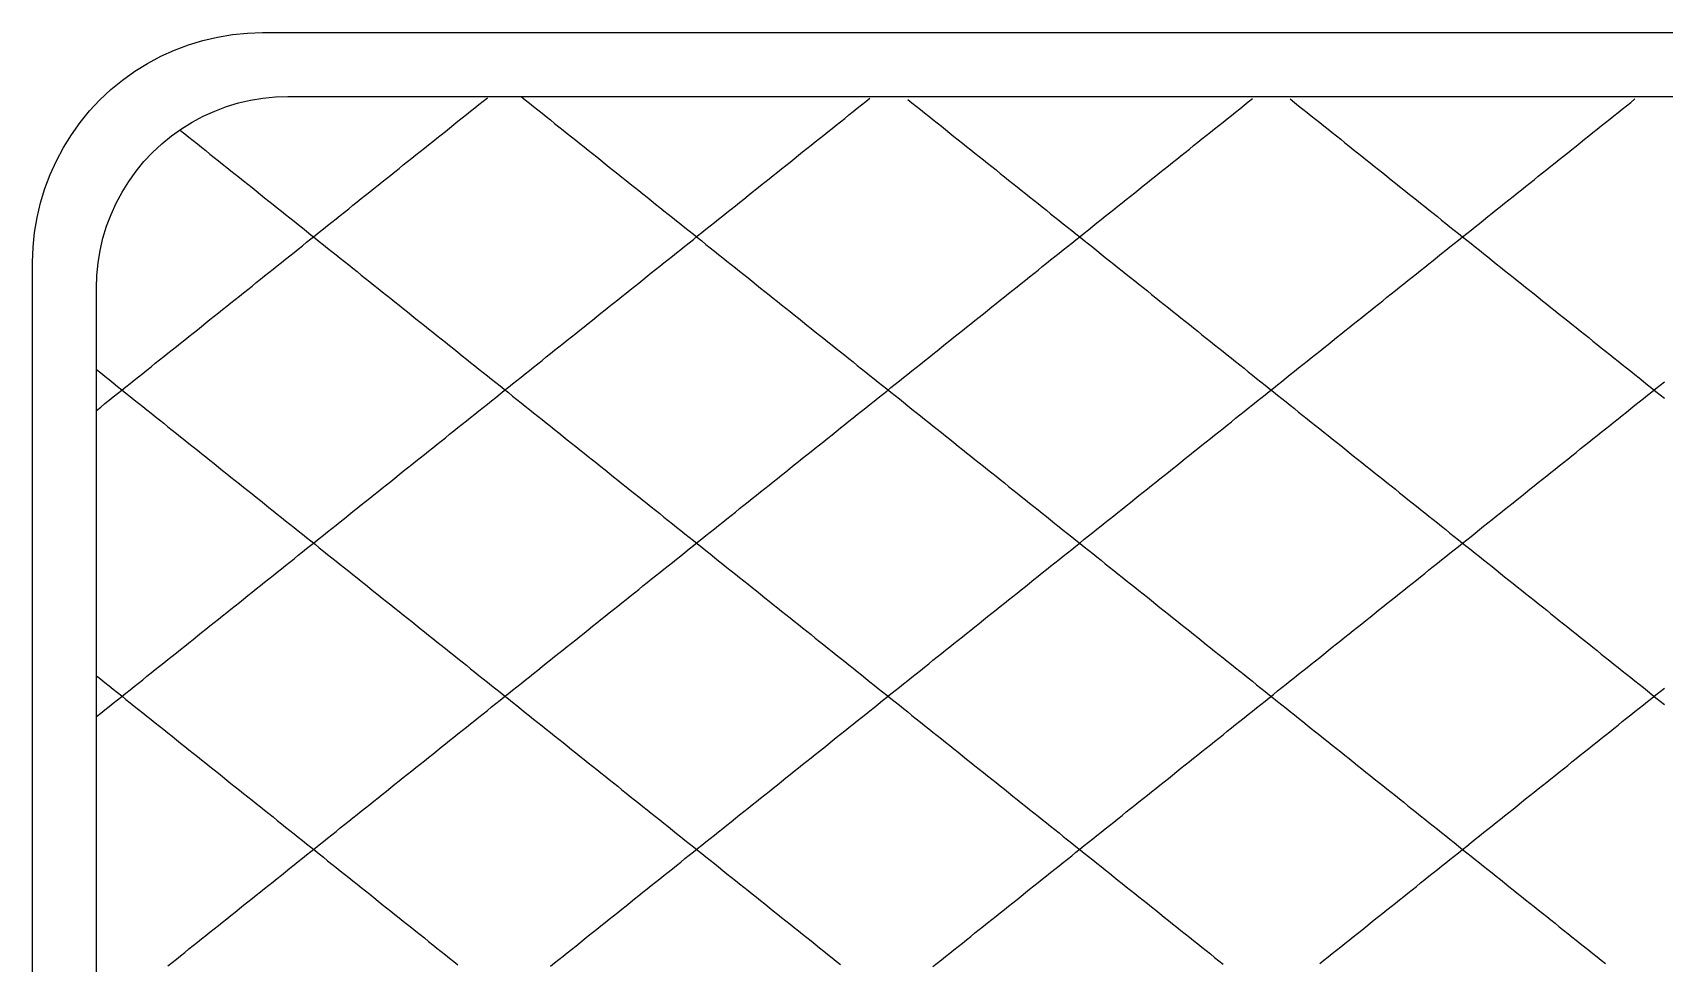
# Model space of a CAD drawing. Header units: millimetres. Extents: x 8 to 232, y 8 to 232.
# Drawn here: x 8 to 135.8, y 159.1 to 232 of the extents above; entities that cross this region are included whole.
import ezdxf

# ---------------------------------------------------------------- set-up
doc = ezdxf.new("R2010")
doc.units = ezdxf.units.MM
doc.layers.add('STUDY_GUIDES', color=7, linetype='Continuous')

msp = doc.modelspace()

# ---------------------------------------------------------------- linework, layer by layer
at = {"layer": 'STUDY_GUIDES'}
for points in [[(8, 26), (8, 214), (8.0385, 215.1773), (8.154, 216.3495), (8.3459, 217.5116), (8.6133, 218.6587), (8.9553, 219.7859), (9.3702, 220.8883), (9.8563, 221.9612), (10.4115, 223), (11.0335, 224.0003), (11.7196, 224.9577), (12.4669, 225.8682), (13.2721, 226.7279), (14.1318, 227.5331), (15.0423, 228.2804), (15.9997, 228.9665), (17, 229.5885), (18.0388, 230.1437), (19.1117, 230.6298), (20.2141, 231.0447), (21.3413, 231.3867), (22.4884, 231.6541), (23.6505, 231.846), (24.8227, 231.9615), (26, 232), (214, 232)], [(13, 28), (13, 212), (13.0321, 212.981), (13.1283, 213.9579), (13.2882, 214.9264), (13.5111, 215.8823), (13.796, 216.8216), (14.1418, 217.7403), (14.5469, 218.6343), (15.0096, 219.5), (15.528, 220.3336), (16.0997, 221.1314), (16.7224, 221.8902), (17.3934, 222.6066), (18.1098, 223.2776), (18.8686, 223.9003), (19.6664, 224.472), (20.5, 224.9904), (21.3657, 225.4531), (22.2597, 225.8582), (23.1784, 226.204), (24.1177, 226.4889), (25.0736, 226.7118), (26.0421, 226.8717), (27.019, 226.9679), (28, 227), (212, 227)], [(13, 202.4), (13.3292, 202.6634), (13.6585, 202.9268), (13.9877, 203.1902), (14.3169, 203.4535), (14.6462, 203.7169), (14.9754, 203.9803), (15.3046, 204.2437), (15.6338, 204.5071), (15.9631, 204.7705), (16.2923, 205.0338), (16.6215, 205.2972), (16.9508, 205.5606), (17.28, 205.824), (17.6092, 206.0874), (17.9385, 206.3508), (18.2677, 206.6142), (18.5969, 206.8775), (18.9262, 207.1409), (19.2554, 207.4043), (19.5846, 207.6677), (19.9138, 207.9311), (20.2431, 208.1945), (20.5723, 208.4578), (20.9015, 208.7212), (21.2308, 208.9846), (21.56, 209.248), (21.8892, 209.5114), (22.2185, 209.7748), (22.5477, 210.0382), (22.8769, 210.3015), (23.2062, 210.5649), (23.5354, 210.8283), (23.8646, 211.0917), (24.1938, 211.3551), (24.5231, 211.6185), (24.8523, 211.8818), (25.1815, 212.1452), (25.5108, 212.4086), (25.84, 212.672), (26.1692, 212.9354), (26.4985, 213.1988), (26.8277, 213.4622), (27.1569, 213.7255), (27.4862, 213.9889), (27.8154, 214.2523), (28.1446, 214.5157), (28.4738, 214.7791), (28.8031, 215.0425), (29.1323, 215.3058), (29.4615, 215.5692), (29.7908, 215.8326), (30.12, 216.096), (30.4492, 216.3594), (30.7785, 216.6228), (31.1077, 216.8862), (31.4369, 217.1495), (31.7662, 217.4129), (32.0954, 217.6763), (32.4246, 217.9397), (32.7538, 218.2031), (33.0831, 218.4665), (33.4123, 218.7298), (33.7415, 218.9932), (34.0708, 219.2566), (34.4, 219.52), (34.7292, 219.7834), (35.0585, 220.0468), (35.3877, 220.3102), (35.7169, 220.5735), (36.0462, 220.8369), (36.3754, 221.1003), (36.7046, 221.3637), (37.0338, 221.6271), (37.3631, 221.8905), (37.6923, 222.1538), (38.0215, 222.4172), (38.3508, 222.6806), (38.68, 222.944), (39.0092, 223.2074), (39.3385, 223.4708), (39.6677, 223.7342), (39.9969, 223.9975), (40.3262, 224.2609), (40.6554, 224.5243), (40.9846, 224.7877), (41.3138, 225.0511), (41.6431, 225.3145), (41.9723, 225.5778), (42.3015, 225.8412), (42.6308, 226.1046), (42.96, 226.368), (43.2892, 226.6314), (43.6185, 226.8948)], [(13, 178.4), (13.3292, 178.6634), (13.6585, 178.9268), (13.9877, 179.1902), (14.3169, 179.4535), (14.6462, 179.7169), (14.9754, 179.9803), (15.3046, 180.2437), (15.6338, 180.5071), (15.9631, 180.7705), (16.2923, 181.0338), (16.6215, 181.2972), (16.9508, 181.5606), (17.28, 181.824), (17.6092, 182.0874), (17.9385, 182.3508), (18.2677, 182.6142), (18.5969, 182.8775), (18.9262, 183.1409), (19.2554, 183.4043), (19.5846, 183.6677), (19.9138, 183.9311), (20.2431, 184.1945), (20.5723, 184.4578), (20.9015, 184.7212), (21.2308, 184.9846), (21.56, 185.248), (21.8892, 185.5114), (22.2185, 185.7748), (22.5477, 186.0382), (22.8769, 186.3015), (23.2062, 186.5649), (23.5354, 186.8283), (23.8646, 187.0917), (24.1938, 187.3551), (24.5231, 187.6185), (24.8523, 187.8818), (25.1815, 188.1452), (25.5108, 188.4086), (25.84, 188.672), (26.1692, 188.9354), (26.4985, 189.1988), (26.8277, 189.4622), (27.1569, 189.7255), (27.4862, 189.9889), (27.8154, 190.2523), (28.1446, 190.5157), (28.4738, 190.7791), (28.8031, 191.0425), (29.1323, 191.3058), (29.4615, 191.5692), (29.7908, 191.8326), (30.12, 192.096), (30.4492, 192.3594), (30.7785, 192.6228), (31.1077, 192.8862), (31.4369, 193.1495), (31.7662, 193.4129), (32.0954, 193.6763), (32.4246, 193.9397), (32.7538, 194.2031), (33.0831, 194.4665), (33.4123, 194.7298), (33.7415, 194.9932), (34.0708, 195.2566), (34.4, 195.52), (34.7292, 195.7834), (35.0585, 196.0468), (35.3877, 196.3102), (35.7169, 196.5735), (36.0462, 196.8369), (36.3754, 197.1003), (36.7046, 197.3637), (37.0338, 197.6271), (37.3631, 197.8905), (37.6923, 198.1538), (38.0215, 198.4172), (38.3508, 198.6806), (38.68, 198.944), (39.0092, 199.2074), (39.3385, 199.4708), (39.6677, 199.7342), (39.9969, 199.9975), (40.3262, 200.2609), (40.6554, 200.5243), (40.9846, 200.7877), (41.3138, 201.0511), (41.6431, 201.3145), (41.9723, 201.5778), (42.3015, 201.8412), (42.6308, 202.1046), (42.96, 202.368), (43.2892, 202.6314), (43.6185, 202.8948), (43.9477, 203.1582), (44.2769, 203.4215), (44.6062, 203.6849), (44.9354, 203.9483), (45.2646, 204.2117), (45.5938, 204.4751), (45.9231, 204.7385), (46.2523, 205.0018), (46.5815, 205.2652), (46.9108, 205.5286), (47.24, 205.792), (47.5692, 206.0554), (47.8985, 206.3188), (48.2277, 206.5822), (48.5569, 206.8455), (48.8862, 207.1089), (49.2154, 207.3723), (49.5446, 207.6357), (49.8738, 207.8991), (50.2031, 208.1625), (50.5323, 208.4258), (50.8615, 208.6892), (51.1908, 208.9526), (51.52, 209.216), (51.8492, 209.4794), (52.1785, 209.7428), (52.5077, 210.0062), (52.8369, 210.2695), (53.1662, 210.5329), (53.4954, 210.7963), (53.8246, 211.0597), (54.1538, 211.3231), (54.4831, 211.5865), (54.8123, 211.8498), (55.1415, 212.1132), (55.4708, 212.3766), (55.8, 212.64), (56.1292, 212.9034), (56.4585, 213.1668), (56.7877, 213.4302), (57.1169, 213.6935), (57.4462, 213.9569), (57.7754, 214.2203), (58.1046, 214.4837), (58.4338, 214.7471), (58.7631, 215.0105), (59.0923, 215.2738), (59.4215, 215.5372), (59.7508, 215.8006), (60.08, 216.064), (60.4092, 216.3274), (60.7385, 216.5908), (61.0677, 216.8542), (61.3969, 217.1175), (61.7262, 217.3809), (62.0554, 217.6443), (62.3846, 217.9077), (62.7138, 218.1711), (63.0431, 218.4345), (63.3723, 218.6978), (63.7015, 218.9612), (64.0308, 219.2246), (64.36, 219.488), (64.6892, 219.7514), (65.0185, 220.0148), (65.3477, 220.2782), (65.6769, 220.5415), (66.0062, 220.8049), (66.3354, 221.0683), (66.6646, 221.3317), (66.9938, 221.5951), (67.3231, 221.8585), (67.6523, 222.1218), (67.9815, 222.3852), (68.3108, 222.6486), (68.64, 222.912), (68.9692, 223.1754), (69.2985, 223.4388), (69.6277, 223.7022), (69.9569, 223.9655), (70.2862, 224.2289), (70.6154, 224.4923), (70.9446, 224.7557), (71.2738, 225.0191), (71.6031, 225.2825), (71.9323, 225.5458), (72.2615, 225.8092), (72.5908, 226.0726), (72.92, 226.336), (73.2492, 226.5994), (73.5785, 226.8628)], [(18.5969, 158.8775), (18.9262, 159.1409), (19.2554, 159.4043), (19.5846, 159.6677), (19.9138, 159.9311), (20.2431, 160.1945), (20.5723, 160.4578), (20.9015, 160.7212), (21.2308, 160.9846), (21.56, 161.248), (21.8892, 161.5114), (22.2185, 161.7748), (22.5477, 162.0382), (22.8769, 162.3015), (23.2062, 162.5649), (23.5354, 162.8283), (23.8646, 163.0917), (24.1938, 163.3551), (24.5231, 163.6185), (24.8523, 163.8818), (25.1815, 164.1452), (25.5108, 164.4086), (25.84, 164.672), (26.1692, 164.9354), (26.4985, 165.1988), (26.8277, 165.4622), (27.1569, 165.7255), (27.4862, 165.9889), (27.8154, 166.2523), (28.1446, 166.5157), (28.4738, 166.7791), (28.8031, 167.0425), (29.1323, 167.3058), (29.4615, 167.5692), (29.7908, 167.8326), (30.12, 168.096), (30.4492, 168.3594), (30.7785, 168.6228), (31.1077, 168.8862), (31.4369, 169.1495), (31.7662, 169.4129), (32.0954, 169.6763), (32.4246, 169.9397), (32.7538, 170.2031), (33.0831, 170.4665), (33.4123, 170.7298), (33.7415, 170.9932), (34.0708, 171.2566), (34.4, 171.52), (34.7292, 171.7834), (35.0585, 172.0468), (35.3877, 172.3102), (35.7169, 172.5735), (36.0462, 172.8369), (36.3754, 173.1003), (36.7046, 173.3637), (37.0338, 173.6271), (37.3631, 173.8905), (37.6923, 174.1538), (38.0215, 174.4172), (38.3508, 174.6806), (38.68, 174.944), (39.0092, 175.2074), (39.3385, 175.4708), (39.6677, 175.7342), (39.9969, 175.9975), (40.3262, 176.2609), (40.6554, 176.5243), (40.9846, 176.7877), (41.3138, 177.0511), (41.6431, 177.3145), (41.9723, 177.5778), (42.3015, 177.8412), (42.6308, 178.1046), (42.96, 178.368), (43.2892, 178.6314), (43.6185, 178.8948), (43.9477, 179.1582), (44.2769, 179.4215), (44.6062, 179.6849), (44.9354, 179.9483), (45.2646, 180.2117), (45.5938, 180.4751), (45.9231, 180.7385), (46.2523, 181.0018), (46.5815, 181.2652), (46.9108, 181.5286), (47.24, 181.792), (47.5692, 182.0554), (47.8985, 182.3188), (48.2277, 182.5822), (48.5569, 182.8455), (48.8862, 183.1089), (49.2154, 183.3723), (49.5446, 183.6357), (49.8738, 183.8991), (50.2031, 184.1625), (50.5323, 184.4258), (50.8615, 184.6892), (51.1908, 184.9526), (51.52, 185.216), (51.8492, 185.4794), (52.1785, 185.7428), (52.5077, 186.0062), (52.8369, 186.2695), (53.1662, 186.5329), (53.4954, 186.7963), (53.8246, 187.0597), (54.1538, 187.3231), (54.4831, 187.5865), (54.8123, 187.8498), (55.1415, 188.1132), (55.4708, 188.3766), (55.8, 188.64), (56.1292, 188.9034), (56.4585, 189.1668), (56.7877, 189.4302), (57.1169, 189.6935), (57.4462, 189.9569), (57.7754, 190.2203), (58.1046, 190.4837), (58.4338, 190.7471), (58.7631, 191.0105), (59.0923, 191.2738), (59.4215, 191.5372), (59.7508, 191.8006), (60.08, 192.064), (60.4092, 192.3274), (60.7385, 192.5908), (61.0677, 192.8542), (61.3969, 193.1175), (61.7262, 193.3809), (62.0554, 193.6443), (62.3846, 193.9077), (62.7138, 194.1711), (63.0431, 194.4345), (63.3723, 194.6978), (63.7015, 194.9612), (64.0308, 195.2246), (64.36, 195.488), (64.6892, 195.7514), (65.0185, 196.0148), (65.3477, 196.2782), (65.6769, 196.5415), (66.0062, 196.8049), (66.3354, 197.0683), (66.6646, 197.3317), (66.9938, 197.5951), (67.3231, 197.8585), (67.6523, 198.1218), (67.9815, 198.3852), (68.3108, 198.6486), (68.64, 198.912), (68.9692, 199.1754), (69.2985, 199.4388), (69.6277, 199.7022), (69.9569, 199.9655), (70.2862, 200.2289), (70.6154, 200.4923), (70.9446, 200.7557), (71.2738, 201.0191), (71.6031, 201.2825), (71.9323, 201.5458), (72.2615, 201.8092), (72.5908, 202.0726), (72.92, 202.336), (73.2492, 202.5994), (73.5785, 202.8628), (73.9077, 203.1262), (74.2369, 203.3895), (74.5662, 203.6529), (74.8954, 203.9163), (75.2246, 204.1797), (75.5538, 204.4431), (75.8831, 204.7065), (76.2123, 204.9698), (76.5415, 205.2332), (76.8708, 205.4966), (77.2, 205.76), (77.5292, 206.0234), (77.8585, 206.2868), (78.1877, 206.5502), (78.5169, 206.8135), (78.8462, 207.0769), (79.1754, 207.3403), (79.5046, 207.6037), (79.8338, 207.8671), (80.1631, 208.1305), (80.4923, 208.3938), (80.8215, 208.6572), (81.1508, 208.9206), (81.48, 209.184), (81.8092, 209.4474), (82.1385, 209.7108), (82.4677, 209.9742), (82.7969, 210.2375), (83.1262, 210.5009), (83.4554, 210.7643), (83.7846, 211.0277), (84.1138, 211.2911), (84.4431, 211.5545), (84.7723, 211.8178), (85.1015, 212.0812), (85.4308, 212.3446), (85.76, 212.608), (86.0892, 212.8714), (86.4185, 213.1348), (86.7477, 213.3982), (87.0769, 213.6615), (87.4062, 213.9249), (87.7354, 214.1883), (88.0646, 214.4517), (88.3938, 214.7151), (88.7231, 214.9785), (89.0523, 215.2418), (89.3815, 215.5052), (89.7108, 215.7686), (90.04, 216.032), (90.3692, 216.2954), (90.6985, 216.5588), (91.0277, 216.8222), (91.3569, 217.0855), (91.6862, 217.3489), (92.0154, 217.6123), (92.3446, 217.8757), (92.6738, 218.1391), (93.0031, 218.4025), (93.3323, 218.6658), (93.6615, 218.9292), (93.9908, 219.1926), (94.32, 219.456), (94.6492, 219.7194), (94.9785, 219.9828), (95.3077, 220.2462), (95.6369, 220.5095), (95.9662, 220.7729), (96.2954, 221.0363), (96.6246, 221.2997), (96.9538, 221.5631), (97.2831, 221.8265), (97.6123, 222.0898), (97.9415, 222.3532), (98.2708, 222.6166), (98.6, 222.88), (98.9292, 223.1434), (99.2585, 223.4068), (99.5877, 223.6702), (99.9169, 223.9335), (100.2462, 224.1969), (100.5754, 224.4603), (100.9046, 224.7237), (101.2338, 224.9871), (101.5631, 225.2505), (101.8923, 225.5138), (102.2215, 225.7772), (102.5508, 226.0406), (102.88, 226.304), (103.2092, 226.5674), (103.5385, 226.8308)], [(46.2523, 226.9982), (46.5815, 226.7348), (46.9108, 226.4714), (47.24, 226.208), (47.5692, 225.9446), (47.8985, 225.6812), (48.2277, 225.4178), (48.5569, 225.1545), (48.8862, 224.8911), (49.2154, 224.6277), (49.5446, 224.3643), (49.8738, 224.1009), (50.2031, 223.8375), (50.5323, 223.5742), (50.8615, 223.3108), (51.1908, 223.0474), (51.52, 222.784), (51.8492, 222.5206), (52.1785, 222.2572), (52.5077, 221.9938), (52.8369, 221.7305), (53.1662, 221.4671), (53.4954, 221.2037), (53.8246, 220.9403), (54.1538, 220.6769), (54.4831, 220.4135), (54.8123, 220.1502), (55.1415, 219.8868), (55.4708, 219.6234), (55.8, 219.36), (56.1292, 219.0966), (56.4585, 218.8332), (56.7877, 218.5698), (57.1169, 218.3065), (57.4462, 218.0431), (57.7754, 217.7797), (58.1046, 217.5163), (58.4338, 217.2529), (58.7631, 216.9895), (59.0923, 216.7262), (59.4215, 216.4628), (59.7508, 216.1994), (60.08, 215.936), (60.4092, 215.6726), (60.7385, 215.4092), (61.0677, 215.1458), (61.3969, 214.8825), (61.7262, 214.6191), (62.0554, 214.3557), (62.3846, 214.0923), (62.7138, 213.8289), (63.0431, 213.5655), (63.3723, 213.3022), (63.7015, 213.0388), (64.0308, 212.7754), (64.36, 212.512), (64.6892, 212.2486), (65.0185, 211.9852), (65.3477, 211.7218), (65.6769, 211.4585), (66.0062, 211.1951), (66.3354, 210.9317), (66.6646, 210.6683), (66.9938, 210.4049), (67.3231, 210.1415), (67.6523, 209.8782), (67.9815, 209.6148), (68.3108, 209.3514), (68.64, 209.088), (68.9692, 208.8246), (69.2985, 208.5612), (69.6277, 208.2978), (69.9569, 208.0345), (70.2862, 207.7711), (70.6154, 207.5077), (70.9446, 207.2443), (71.2738, 206.9809), (71.6031, 206.7175), (71.9323, 206.4542), (72.2615, 206.1908), (72.5908, 205.9274), (72.92, 205.664), (73.2492, 205.4006), (73.5785, 205.1372), (73.9077, 204.8738), (74.2369, 204.6105), (74.5662, 204.3471), (74.8954, 204.0837), (75.2246, 203.8203), (75.5538, 203.5569), (75.8831, 203.2935), (76.2123, 203.0302), (76.5415, 202.7668), (76.8708, 202.5034), (77.2, 202.24), (77.5292, 201.9766), (77.8585, 201.7132), (78.1877, 201.4498), (78.5169, 201.1865), (78.8462, 200.9231), (79.1754, 200.6597), (79.5046, 200.3963), (79.8338, 200.1329), (80.1631, 199.8695), (80.4923, 199.6062), (80.8215, 199.3428), (81.1508, 199.0794), (81.48, 198.816), (81.8092, 198.5526), (82.1385, 198.2892), (82.4677, 198.0258), (82.7969, 197.7625), (83.1262, 197.4991), (83.4554, 197.2357), (83.7846, 196.9723), (84.1138, 196.7089), (84.4431, 196.4455), (84.7723, 196.1822), (85.1015, 195.9188), (85.4308, 195.6554), (85.76, 195.392), (86.0892, 195.1286), (86.4185, 194.8652), (86.7477, 194.6018), (87.0769, 194.3385), (87.4062, 194.0751), (87.7354, 193.8117), (88.0646, 193.5483), (88.3938, 193.2849), (88.7231, 193.0215), (89.0523, 192.7582), (89.3815, 192.4948), (89.7108, 192.2314), (90.04, 191.968), (90.3692, 191.7046), (90.6985, 191.4412), (91.0277, 191.1778), (91.3569, 190.9145), (91.6862, 190.6511), (92.0154, 190.3877), (92.3446, 190.1243), (92.6738, 189.8609), (93.0031, 189.5975), (93.3323, 189.3342), (93.6615, 189.0708), (93.9908, 188.8074), (94.32, 188.544), (94.6492, 188.2806), (94.9785, 188.0172), (95.3077, 187.7538), (95.6369, 187.4905), (95.9662, 187.2271), (96.2954, 186.9637), (96.6246, 186.7003), (96.9538, 186.4369), (97.2831, 186.1735), (97.6123, 185.9102), (97.9415, 185.6468), (98.2708, 185.3834), (98.6, 185.12), (98.9292, 184.8566), (99.2585, 184.5932), (99.5877, 184.3298), (99.9169, 184.0665), (100.2462, 183.8031), (100.5754, 183.5397), (100.9046, 183.2763), (101.2338, 183.0129), (101.5631, 182.7495), (101.8923, 182.4862), (102.2215, 182.2228), (102.5508, 181.9594), (102.88, 181.696), (103.2092, 181.4326), (103.5385, 181.1692), (103.8677, 180.9058), (104.1969, 180.6425), (104.5262, 180.3791), (104.8554, 180.1157), (105.1846, 179.8523), (105.5138, 179.5889), (105.8431, 179.3255), (106.1723, 179.0622), (106.5015, 178.7988), (106.8308, 178.5354), (107.16, 178.272), (107.4892, 178.0086), (107.8185, 177.7452), (108.1477, 177.4818), (108.4769, 177.2185), (108.8062, 176.9551), (109.1354, 176.6917), (109.4646, 176.4283), (109.7938, 176.1649), (110.1231, 175.9015), (110.4523, 175.6382), (110.7815, 175.3748), (111.1108, 175.1114), (111.44, 174.848), (111.7692, 174.5846), (112.0985, 174.3212), (112.4277, 174.0578), (112.7569, 173.7945), (113.0862, 173.5311), (113.4154, 173.2677), (113.7446, 173.0043), (114.0738, 172.7409), (114.4031, 172.4775), (114.7323, 172.2142), (115.0615, 171.9508), (115.3908, 171.6874), (115.72, 171.424), (116.0492, 171.1606), (116.3785, 170.8972), (116.7077, 170.6338), (117.0369, 170.3705), (117.3662, 170.1071), (117.6954, 169.8437), (118.0246, 169.5803), (118.3538, 169.3169), (118.6831, 169.0535), (119.0123, 168.7902), (119.3415, 168.5268), (119.6708, 168.2634), (120, 168), (120.3292, 167.7366), (120.6585, 167.4732), (120.9877, 167.2098), (121.3169, 166.9465), (121.6462, 166.6831), (121.9754, 166.4197), (122.3046, 166.1563), (122.6338, 165.8929), (122.9631, 165.6295), (123.2923, 165.3662), (123.6215, 165.1028), (123.9508, 164.8394), (124.28, 164.576), (124.6092, 164.3126), (124.9385, 164.0492), (125.2677, 163.7858), (125.5969, 163.5225), (125.9262, 163.2591), (126.2554, 162.9957), (126.5846, 162.7323), (126.9138, 162.4689), (127.2431, 162.2055), (127.5723, 161.9422), (127.9015, 161.6788), (128.2308, 161.4154), (128.56, 161.152), (128.8892, 160.8886), (129.2185, 160.6252), (129.5477, 160.3618), (129.8769, 160.0985), (130.2062, 159.8351), (130.5354, 159.5717), (130.8646, 159.3083), (131.1938, 159.0449)], [(48.5569, 158.8455), (48.8862, 159.1089), (49.2154, 159.3723), (49.5446, 159.6357), (49.8738, 159.8991), (50.2031, 160.1625), (50.5323, 160.4258), (50.8615, 160.6892), (51.1908, 160.9526), (51.52, 161.216), (51.8492, 161.4794), (52.1785, 161.7428), (52.5077, 162.0062), (52.8369, 162.2695), (53.1662, 162.5329), (53.4954, 162.7963), (53.8246, 163.0597), (54.1538, 163.3231), (54.4831, 163.5865), (54.8123, 163.8498), (55.1415, 164.1132), (55.4708, 164.3766), (55.8, 164.64), (56.1292, 164.9034), (56.4585, 165.1668), (56.7877, 165.4302), (57.1169, 165.6935), (57.4462, 165.9569), (57.7754, 166.2203), (58.1046, 166.4837), (58.4338, 166.7471), (58.7631, 167.0105), (59.0923, 167.2738), (59.4215, 167.5372), (59.7508, 167.8006), (60.08, 168.064), (60.4092, 168.3274), (60.7385, 168.5908), (61.0677, 168.8542), (61.3969, 169.1175), (61.7262, 169.3809), (62.0554, 169.6443), (62.3846, 169.9077), (62.7138, 170.1711), (63.0431, 170.4345), (63.3723, 170.6978), (63.7015, 170.9612), (64.0308, 171.2246), (64.36, 171.488), (64.6892, 171.7514), (65.0185, 172.0148), (65.3477, 172.2782), (65.6769, 172.5415), (66.0062, 172.8049), (66.3354, 173.0683), (66.6646, 173.3317), (66.9938, 173.5951), (67.3231, 173.8585), (67.6523, 174.1218), (67.9815, 174.3852), (68.3108, 174.6486), (68.64, 174.912), (68.9692, 175.1754), (69.2985, 175.4388), (69.6277, 175.7022), (69.9569, 175.9655), (70.2862, 176.2289), (70.6154, 176.4923), (70.9446, 176.7557), (71.2738, 177.0191), (71.6031, 177.2825), (71.9323, 177.5458), (72.2615, 177.8092), (72.5908, 178.0726), (72.92, 178.336), (73.2492, 178.5994), (73.5785, 178.8628), (73.9077, 179.1262), (74.2369, 179.3895), (74.5662, 179.6529), (74.8954, 179.9163), (75.2246, 180.1797), (75.5538, 180.4431), (75.8831, 180.7065), (76.2123, 180.9698), (76.5415, 181.2332), (76.8708, 181.4966), (77.2, 181.76), (77.5292, 182.0234), (77.8585, 182.2868), (78.1877, 182.5502), (78.5169, 182.8135), (78.8462, 183.0769), (79.1754, 183.3403), (79.5046, 183.6037), (79.8338, 183.8671), (80.1631, 184.1305), (80.4923, 184.3938), (80.8215, 184.6572), (81.1508, 184.9206), (81.48, 185.184), (81.8092, 185.4474), (82.1385, 185.7108), (82.4677, 185.9742), (82.7969, 186.2375), (83.1262, 186.5009), (83.4554, 186.7643), (83.7846, 187.0277), (84.1138, 187.2911), (84.4431, 187.5545), (84.7723, 187.8178), (85.1015, 188.0812), (85.4308, 188.3446), (85.76, 188.608), (86.0892, 188.8714), (86.4185, 189.1348), (86.7477, 189.3982), (87.0769, 189.6615), (87.4062, 189.9249), (87.7354, 190.1883), (88.0646, 190.4517), (88.3938, 190.7151), (88.7231, 190.9785), (89.0523, 191.2418), (89.3815, 191.5052), (89.7108, 191.7686), (90.04, 192.032), (90.3692, 192.2954), (90.6985, 192.5588), (91.0277, 192.8222), (91.3569, 193.0855), (91.6862, 193.3489), (92.0154, 193.6123), (92.3446, 193.8757), (92.6738, 194.1391), (93.0031, 194.4025), (93.3323, 194.6658), (93.6615, 194.9292), (93.9908, 195.1926), (94.32, 195.456), (94.6492, 195.7194), (94.9785, 195.9828), (95.3077, 196.2462), (95.6369, 196.5095), (95.9662, 196.7729), (96.2954, 197.0363), (96.6246, 197.2997), (96.9538, 197.5631), (97.2831, 197.8265), (97.6123, 198.0898), (97.9415, 198.3532), (98.2708, 198.6166), (98.6, 198.88), (98.9292, 199.1434), (99.2585, 199.4068), (99.5877, 199.6702), (99.9169, 199.9335), (100.2462, 200.1969), (100.5754, 200.4603), (100.9046, 200.7237), (101.2338, 200.9871), (101.5631, 201.2505), (101.8923, 201.5138), (102.2215, 201.7772), (102.5508, 202.0406), (102.88, 202.304), (103.2092, 202.5674), (103.5385, 202.8308), (103.8677, 203.0942), (104.1969, 203.3575), (104.5262, 203.6209), (104.8554, 203.8843), (105.1846, 204.1477), (105.5138, 204.4111), (105.8431, 204.6745), (106.1723, 204.9378), (106.5015, 205.2012), (106.8308, 205.4646), (107.16, 205.728), (107.4892, 205.9914), (107.8185, 206.2548), (108.1477, 206.5182), (108.4769, 206.7815), (108.8062, 207.0449), (109.1354, 207.3083), (109.4646, 207.5717), (109.7938, 207.8351), (110.1231, 208.0985), (110.4523, 208.3618), (110.7815, 208.6252), (111.1108, 208.8886), (111.44, 209.152), (111.7692, 209.4154), (112.0985, 209.6788), (112.4277, 209.9422), (112.7569, 210.2055), (113.0862, 210.4689), (113.4154, 210.7323), (113.7446, 210.9957), (114.0738, 211.2591), (114.4031, 211.5225), (114.7323, 211.7858), (115.0615, 212.0492), (115.3908, 212.3126), (115.72, 212.576), (116.0492, 212.8394), (116.3785, 213.1028), (116.7077, 213.3662), (117.0369, 213.6295), (117.3662, 213.8929), (117.6954, 214.1563), (118.0246, 214.4197), (118.3538, 214.6831), (118.6831, 214.9465), (119.0123, 215.2098), (119.3415, 215.4732), (119.6708, 215.7366), (120, 216), (120.3292, 216.2634), (120.6585, 216.5268), (120.9877, 216.7902), (121.3169, 217.0535), (121.6462, 217.3169), (121.9754, 217.5803), (122.3046, 217.8437), (122.6338, 218.1071), (122.9631, 218.3705), (123.2923, 218.6338), (123.6215, 218.8972), (123.9508, 219.1606), (124.28, 219.424), (124.6092, 219.6874), (124.9385, 219.9508), (125.2677, 220.2142), (125.5969, 220.4775), (125.9262, 220.7409), (126.2554, 221.0043), (126.5846, 221.2677), (126.9138, 221.5311), (127.2431, 221.7945), (127.5723, 222.0578), (127.9015, 222.3212), (128.2308, 222.5846), (128.56, 222.848), (128.8892, 223.1114), (129.2185, 223.3748), (129.5477, 223.6382), (129.8769, 223.9015), (130.2062, 224.1649), (130.5354, 224.4283), (130.8646, 224.6917), (131.1938, 224.9551), (131.5231, 225.2185), (131.8523, 225.4818), (132.1815, 225.7452), (132.5108, 226.0086), (132.84, 226.272), (133.1692, 226.5354), (133.4985, 226.7988)], [(76.5415, 226.7668), (76.8708, 226.5034), (77.2, 226.24), (77.5292, 225.9766), (77.8585, 225.7132), (78.1877, 225.4498), (78.5169, 225.1865), (78.8462, 224.9231), (79.1754, 224.6597), (79.5046, 224.3963), (79.8338, 224.1329), (80.1631, 223.8695), (80.4923, 223.6062), (80.8215, 223.3428), (81.1508, 223.0794), (81.48, 222.816), (81.8092, 222.5526), (82.1385, 222.2892), (82.4677, 222.0258), (82.7969, 221.7625), (83.1262, 221.4991), (83.4554, 221.2357), (83.7846, 220.9723), (84.1138, 220.7089), (84.4431, 220.4455), (84.7723, 220.1822), (85.1015, 219.9188), (85.4308, 219.6554), (85.76, 219.392), (86.0892, 219.1286), (86.4185, 218.8652), (86.7477, 218.6018), (87.0769, 218.3385), (87.4062, 218.0751), (87.7354, 217.8117), (88.0646, 217.5483), (88.3938, 217.2849), (88.7231, 217.0215), (89.0523, 216.7582), (89.3815, 216.4948), (89.7108, 216.2314), (90.04, 215.968), (90.3692, 215.7046), (90.6985, 215.4412), (91.0277, 215.1778), (91.3569, 214.9145), (91.6862, 214.6511), (92.0154, 214.3877), (92.3446, 214.1243), (92.6738, 213.8609), (93.0031, 213.5975), (93.3323, 213.3342), (93.6615, 213.0708), (93.9908, 212.8074), (94.32, 212.544), (94.6492, 212.2806), (94.9785, 212.0172), (95.3077, 211.7538), (95.6369, 211.4905), (95.9662, 211.2271), (96.2954, 210.9637), (96.6246, 210.7003), (96.9538, 210.4369), (97.2831, 210.1735), (97.6123, 209.9102), (97.9415, 209.6468), (98.2708, 209.3834), (98.6, 209.12), (98.9292, 208.8566), (99.2585, 208.5932), (99.5877, 208.3298), (99.9169, 208.0665), (100.2462, 207.8031), (100.5754, 207.5397), (100.9046, 207.2763), (101.2338, 207.0129), (101.5631, 206.7495), (101.8923, 206.4862), (102.2215, 206.2228), (102.5508, 205.9594), (102.88, 205.696), (103.2092, 205.4326), (103.5385, 205.1692), (103.8677, 204.9058), (104.1969, 204.6425), (104.5262, 204.3791), (104.8554, 204.1157), (105.1846, 203.8523), (105.5138, 203.5889), (105.8431, 203.3255), (106.1723, 203.0622), (106.5015, 202.7988), (106.8308, 202.5354), (107.16, 202.272), (107.4892, 202.0086), (107.8185, 201.7452), (108.1477, 201.4818), (108.4769, 201.2185), (108.8062, 200.9551), (109.1354, 200.6917), (109.4646, 200.4283), (109.7938, 200.1649), (110.1231, 199.9015), (110.4523, 199.6382), (110.7815, 199.3748), (111.1108, 199.1114), (111.44, 198.848), (111.7692, 198.5846), (112.0985, 198.3212), (112.4277, 198.0578), (112.7569, 197.7945), (113.0862, 197.5311), (113.4154, 197.2677), (113.7446, 197.0043), (114.0738, 196.7409), (114.4031, 196.4775), (114.7323, 196.2142), (115.0615, 195.9508), (115.3908, 195.6874), (115.72, 195.424), (116.0492, 195.1606), (116.3785, 194.8972), (116.7077, 194.6338), (117.0369, 194.3705), (117.3662, 194.1071), (117.6954, 193.8437), (118.0246, 193.5803), (118.3538, 193.3169), (118.6831, 193.0535), (119.0123, 192.7902), (119.3415, 192.5268), (119.6708, 192.2634), (120, 192), (120.3292, 191.7366), (120.6585, 191.4732), (120.9877, 191.2098), (121.3169, 190.9465), (121.6462, 190.6831), (121.9754, 190.4197), (122.3046, 190.1563), (122.6338, 189.8929), (122.9631, 189.6295), (123.2923, 189.3662), (123.6215, 189.1028), (123.9508, 188.8394), (124.28, 188.576), (124.6092, 188.3126), (124.9385, 188.0492), (125.2677, 187.7858), (125.5969, 187.5225), (125.9262, 187.2591), (126.2554, 186.9957), (126.5846, 186.7323), (126.9138, 186.4689), (127.2431, 186.2055), (127.5723, 185.9422), (127.9015, 185.6788), (128.2308, 185.4154), (128.56, 185.152), (128.8892, 184.8886), (129.2185, 184.6252), (129.5477, 184.3618), (129.8769, 184.0985), (130.2062, 183.8351), (130.5354, 183.5717), (130.8646, 183.3083), (131.1938, 183.0449), (131.5231, 182.7815), (131.8523, 182.5182), (132.1815, 182.2548), (132.5108, 181.9914), (132.84, 181.728), (133.1692, 181.4646), (133.4985, 181.2012), (133.8277, 180.9378), (134.1569, 180.6745), (134.4862, 180.4111), (134.8154, 180.1477), (135.1446, 179.8843), (135.4738, 179.6209), (135.8031, 179.3575)], [(106.5015, 226.7988), (106.8308, 226.5354), (107.16, 226.272), (107.4892, 226.0086), (107.8185, 225.7452), (108.1477, 225.4818), (108.4769, 225.2185), (108.8062, 224.9551), (109.1354, 224.6917), (109.4646, 224.4283), (109.7938, 224.1649), (110.1231, 223.9015), (110.4523, 223.6382), (110.7815, 223.3748), (111.1108, 223.1114), (111.44, 222.848), (111.7692, 222.5846), (112.0985, 222.3212), (112.4277, 222.0578), (112.7569, 221.7945), (113.0862, 221.5311), (113.4154, 221.2677), (113.7446, 221.0043), (114.0738, 220.7409), (114.4031, 220.4775), (114.7323, 220.2142), (115.0615, 219.9508), (115.3908, 219.6874), (115.72, 219.424), (116.0492, 219.1606), (116.3785, 218.8972), (116.7077, 218.6338), (117.0369, 218.3705), (117.3662, 218.1071), (117.6954, 217.8437), (118.0246, 217.5803), (118.3538, 217.3169), (118.6831, 217.0535), (119.0123, 216.7902), (119.3415, 216.5268), (119.6708, 216.2634), (120, 216), (120.3292, 215.7366), (120.6585, 215.4732), (120.9877, 215.2098), (121.3169, 214.9465), (121.6462, 214.6831), (121.9754, 214.4197), (122.3046, 214.1563), (122.6338, 213.8929), (122.9631, 213.6295), (123.2923, 213.3662), (123.6215, 213.1028), (123.9508, 212.8394), (124.28, 212.576), (124.6092, 212.3126), (124.9385, 212.0492), (125.2677, 211.7858), (125.5969, 211.5225), (125.9262, 211.2591), (126.2554, 210.9957), (126.5846, 210.7323), (126.9138, 210.4689), (127.2431, 210.2055), (127.5723, 209.9422), (127.9015, 209.6788), (128.2308, 209.4154), (128.56, 209.152), (128.8892, 208.8886), (129.2185, 208.6252), (129.5477, 208.3618), (129.8769, 208.0985), (130.2062, 207.8351), (130.5354, 207.5717), (130.8646, 207.3083), (131.1938, 207.0449), (131.5231, 206.7815), (131.8523, 206.5182), (132.1815, 206.2548), (132.5108, 205.9914), (132.84, 205.728), (133.1692, 205.4646), (133.4985, 205.2012), (133.8277, 204.9378), (134.1569, 204.6745), (134.4862, 204.4111), (134.8154, 204.1477), (135.1446, 203.8843), (135.4738, 203.6209), (135.8031, 203.3575)], [(19.5846, 224.3323), (19.9138, 224.0689), (20.2431, 223.8055), (20.5723, 223.5422), (20.9015, 223.2788), (21.2308, 223.0154), (21.56, 222.752), (21.8892, 222.4886), (22.2185, 222.2252), (22.5477, 221.9618), (22.8769, 221.6985), (23.2062, 221.4351), (23.5354, 221.1717), (23.8646, 220.9083), (24.1938, 220.6449), (24.5231, 220.3815), (24.8523, 220.1182), (25.1815, 219.8548), (25.5108, 219.5914), (25.84, 219.328), (26.1692, 219.0646), (26.4985, 218.8012), (26.8277, 218.5378), (27.1569, 218.2745), (27.4862, 218.0111), (27.8154, 217.7477), (28.1446, 217.4843), (28.4738, 217.2209), (28.8031, 216.9575), (29.1323, 216.6942), (29.4615, 216.4308), (29.7908, 216.1674), (30.12, 215.904), (30.4492, 215.6406), (30.7785, 215.3772), (31.1077, 215.1138), (31.4369, 214.8505), (31.7662, 214.5871), (32.0954, 214.3237), (32.4246, 214.0603), (32.7538, 213.7969), (33.0831, 213.5335), (33.4123, 213.2702), (33.7415, 213.0068), (34.0708, 212.7434), (34.4, 212.48), (34.7292, 212.2166), (35.0585, 211.9532), (35.3877, 211.6898), (35.7169, 211.4265), (36.0462, 211.1631), (36.3754, 210.8997), (36.7046, 210.6363), (37.0338, 210.3729), (37.3631, 210.1095), (37.6923, 209.8462), (38.0215, 209.5828), (38.3508, 209.3194), (38.68, 209.056), (39.0092, 208.7926), (39.3385, 208.5292), (39.6677, 208.2658), (39.9969, 208.0025), (40.3262, 207.7391), (40.6554, 207.4757), (40.9846, 207.2123), (41.3138, 206.9489), (41.6431, 206.6855), (41.9723, 206.4222), (42.3015, 206.1588), (42.6308, 205.8954), (42.96, 205.632), (43.2892, 205.3686), (43.6185, 205.1052), (43.9477, 204.8418), (44.2769, 204.5785), (44.6062, 204.3151), (44.9354, 204.0517), (45.2646, 203.7883), (45.5938, 203.5249), (45.9231, 203.2615), (46.2523, 202.9982), (46.5815, 202.7348), (46.9108, 202.4714), (47.24, 202.208), (47.5692, 201.9446), (47.8985, 201.6812), (48.2277, 201.4178), (48.5569, 201.1545), (48.8862, 200.8911), (49.2154, 200.6277), (49.5446, 200.3643), (49.8738, 200.1009), (50.2031, 199.8375), (50.5323, 199.5742), (50.8615, 199.3108), (51.1908, 199.0474), (51.52, 198.784), (51.8492, 198.5206), (52.1785, 198.2572), (52.5077, 197.9938), (52.8369, 197.7305), (53.1662, 197.4671), (53.4954, 197.2037), (53.8246, 196.9403), (54.1538, 196.6769), (54.4831, 196.4135), (54.8123, 196.1502), (55.1415, 195.8868), (55.4708, 195.6234), (55.8, 195.36), (56.1292, 195.0966), (56.4585, 194.8332), (56.7877, 194.5698), (57.1169, 194.3065), (57.4462, 194.0431), (57.7754, 193.7797), (58.1046, 193.5163), (58.4338, 193.2529), (58.7631, 192.9895), (59.0923, 192.7262), (59.4215, 192.4628), (59.7508, 192.1994), (60.08, 191.936), (60.4092, 191.6726), (60.7385, 191.4092), (61.0677, 191.1458), (61.3969, 190.8825), (61.7262, 190.6191), (62.0554, 190.3557), (62.3846, 190.0923), (62.7138, 189.8289), (63.0431, 189.5655), (63.3723, 189.3022), (63.7015, 189.0388), (64.0308, 188.7754), (64.36, 188.512), (64.6892, 188.2486), (65.0185, 187.9852), (65.3477, 187.7218), (65.6769, 187.4585), (66.0062, 187.1951), (66.3354, 186.9317), (66.6646, 186.6683), (66.9938, 186.4049), (67.3231, 186.1415), (67.6523, 185.8782), (67.9815, 185.6148), (68.3108, 185.3514), (68.64, 185.088), (68.9692, 184.8246), (69.2985, 184.5612), (69.6277, 184.2978), (69.9569, 184.0345), (70.2862, 183.7711), (70.6154, 183.5077), (70.9446, 183.2443), (71.2738, 182.9809), (71.6031, 182.7175), (71.9323, 182.4542), (72.2615, 182.1908), (72.5908, 181.9274), (72.92, 181.664), (73.2492, 181.4006), (73.5785, 181.1372), (73.9077, 180.8738), (74.2369, 180.6105), (74.5662, 180.3471), (74.8954, 180.0837), (75.2246, 179.8203), (75.5538, 179.5569), (75.8831, 179.2935), (76.2123, 179.0302), (76.5415, 178.7668), (76.8708, 178.5034), (77.2, 178.24), (77.5292, 177.9766), (77.8585, 177.7132), (78.1877, 177.4498), (78.5169, 177.1865), (78.8462, 176.9231), (79.1754, 176.6597), (79.5046, 176.3963), (79.8338, 176.1329), (80.1631, 175.8695), (80.4923, 175.6062), (80.8215, 175.3428), (81.1508, 175.0794), (81.48, 174.816), (81.8092, 174.5526), (82.1385, 174.2892), (82.4677, 174.0258), (82.7969, 173.7625), (83.1262, 173.4991), (83.4554, 173.2357), (83.7846, 172.9723), (84.1138, 172.7089), (84.4431, 172.4455), (84.7723, 172.1822), (85.1015, 171.9188), (85.4308, 171.6554), (85.76, 171.392), (86.0892, 171.1286), (86.4185, 170.8652), (86.7477, 170.6018), (87.0769, 170.3385), (87.4062, 170.0751), (87.7354, 169.8117), (88.0646, 169.5483), (88.3938, 169.2849), (88.7231, 169.0215), (89.0523, 168.7582), (89.3815, 168.4948), (89.7108, 168.2314), (90.04, 167.968), (90.3692, 167.7046), (90.6985, 167.4412), (91.0277, 167.1778), (91.3569, 166.9145), (91.6862, 166.6511), (92.0154, 166.3877), (92.3446, 166.1243), (92.6738, 165.8609), (93.0031, 165.5975), (93.3323, 165.3342), (93.6615, 165.0708), (93.9908, 164.8074), (94.32, 164.544), (94.6492, 164.2806), (94.9785, 164.0172), (95.3077, 163.7538), (95.6369, 163.4905), (95.9662, 163.2271), (96.2954, 162.9637), (96.6246, 162.7003), (96.9538, 162.4369), (97.2831, 162.1735), (97.6123, 161.9102), (97.9415, 161.6468), (98.2708, 161.3834), (98.6, 161.12), (98.9292, 160.8566), (99.2585, 160.5932), (99.5877, 160.3298), (99.9169, 160.0665), (100.2462, 159.8031), (100.5754, 159.5397), (100.9046, 159.2763), (101.2338, 159.0129)], [(13, 205.6), (13.3292, 205.3366), (13.6585, 205.0732), (13.9877, 204.8098), (14.3169, 204.5465), (14.6462, 204.2831), (14.9754, 204.0197), (15.3046, 203.7563), (15.6338, 203.4929), (15.9631, 203.2295), (16.2923, 202.9662), (16.6215, 202.7028), (16.9508, 202.4394), (17.28, 202.176), (17.6092, 201.9126), (17.9385, 201.6492), (18.2677, 201.3858), (18.5969, 201.1225), (18.9262, 200.8591), (19.2554, 200.5957), (19.5846, 200.3323), (19.9138, 200.0689), (20.2431, 199.8055), (20.5723, 199.5422), (20.9015, 199.2788), (21.2308, 199.0154), (21.56, 198.752), (21.8892, 198.4886), (22.2185, 198.2252), (22.5477, 197.9618), (22.8769, 197.6985), (23.2062, 197.4351), (23.5354, 197.1717), (23.8646, 196.9083), (24.1938, 196.6449), (24.5231, 196.3815), (24.8523, 196.1182), (25.1815, 195.8548), (25.5108, 195.5914), (25.84, 195.328), (26.1692, 195.0646), (26.4985, 194.8012), (26.8277, 194.5378), (27.1569, 194.2745), (27.4862, 194.0111), (27.8154, 193.7477), (28.1446, 193.4843), (28.4738, 193.2209), (28.8031, 192.9575), (29.1323, 192.6942), (29.4615, 192.4308), (29.7908, 192.1674), (30.12, 191.904), (30.4492, 191.6406), (30.7785, 191.3772), (31.1077, 191.1138), (31.4369, 190.8505), (31.7662, 190.5871), (32.0954, 190.3237), (32.4246, 190.0603), (32.7538, 189.7969), (33.0831, 189.5335), (33.4123, 189.2702), (33.7415, 189.0068), (34.0708, 188.7434), (34.4, 188.48), (34.7292, 188.2166), (35.0585, 187.9532), (35.3877, 187.6898), (35.7169, 187.4265), (36.0462, 187.1631), (36.3754, 186.8997), (36.7046, 186.6363), (37.0338, 186.3729), (37.3631, 186.1095), (37.6923, 185.8462), (38.0215, 185.5828), (38.3508, 185.3194), (38.68, 185.056), (39.0092, 184.7926), (39.3385, 184.5292), (39.6677, 184.2658), (39.9969, 184.0025), (40.3262, 183.7391), (40.6554, 183.4757), (40.9846, 183.2123), (41.3138, 182.9489), (41.6431, 182.6855), (41.9723, 182.4222), (42.3015, 182.1588), (42.6308, 181.8954), (42.96, 181.632), (43.2892, 181.3686), (43.6185, 181.1052), (43.9477, 180.8418), (44.2769, 180.5785), (44.6062, 180.3151), (44.9354, 180.0517), (45.2646, 179.7883), (45.5938, 179.5249), (45.9231, 179.2615), (46.2523, 178.9982), (46.5815, 178.7348), (46.9108, 178.4714), (47.24, 178.208), (47.5692, 177.9446), (47.8985, 177.6812), (48.2277, 177.4178), (48.5569, 177.1545), (48.8862, 176.8911), (49.2154, 176.6277), (49.5446, 176.3643), (49.8738, 176.1009), (50.2031, 175.8375), (50.5323, 175.5742), (50.8615, 175.3108), (51.1908, 175.0474), (51.52, 174.784), (51.8492, 174.5206), (52.1785, 174.2572), (52.5077, 173.9938), (52.8369, 173.7305), (53.1662, 173.4671), (53.4954, 173.2037), (53.8246, 172.9403), (54.1538, 172.6769), (54.4831, 172.4135), (54.8123, 172.1502), (55.1415, 171.8868), (55.4708, 171.6234), (55.8, 171.36), (56.1292, 171.0966), (56.4585, 170.8332), (56.7877, 170.5698), (57.1169, 170.3065), (57.4462, 170.0431), (57.7754, 169.7797), (58.1046, 169.5163), (58.4338, 169.2529), (58.7631, 168.9895), (59.0923, 168.7262), (59.4215, 168.4628), (59.7508, 168.1994), (60.08, 167.936), (60.4092, 167.6726), (60.7385, 167.4092), (61.0677, 167.1458), (61.3969, 166.8825), (61.7262, 166.6191), (62.0554, 166.3557), (62.3846, 166.0923), (62.7138, 165.8289), (63.0431, 165.5655), (63.3723, 165.3022), (63.7015, 165.0388), (64.0308, 164.7754), (64.36, 164.512), (64.6892, 164.2486), (65.0185, 163.9852), (65.3477, 163.7218), (65.6769, 163.4585), (66.0062, 163.1951), (66.3354, 162.9317), (66.6646, 162.6683), (66.9938, 162.4049), (67.3231, 162.1415), (67.6523, 161.8782), (67.9815, 161.6148), (68.3108, 161.3514), (68.64, 161.088), (68.9692, 160.8246), (69.2985, 160.5612), (69.6277, 160.2978), (69.9569, 160.0345), (70.2862, 159.7711), (70.6154, 159.5077), (70.9446, 159.2443), (71.2738, 158.9809)], [(78.5169, 158.8135), (78.8462, 159.0769), (79.1754, 159.3403), (79.5046, 159.6037), (79.8338, 159.8671), (80.1631, 160.1305), (80.4923, 160.3938), (80.8215, 160.6572), (81.1508, 160.9206), (81.48, 161.184), (81.8092, 161.4474), (82.1385, 161.7108), (82.4677, 161.9742), (82.7969, 162.2375), (83.1262, 162.5009), (83.4554, 162.7643), (83.7846, 163.0277), (84.1138, 163.2911), (84.4431, 163.5545), (84.7723, 163.8178), (85.1015, 164.0812), (85.4308, 164.3446), (85.76, 164.608), (86.0892, 164.8714), (86.4185, 165.1348), (86.7477, 165.3982), (87.0769, 165.6615), (87.4062, 165.9249), (87.7354, 166.1883), (88.0646, 166.4517), (88.3938, 166.7151), (88.7231, 166.9785), (89.0523, 167.2418), (89.3815, 167.5052), (89.7108, 167.7686), (90.04, 168.032), (90.3692, 168.2954), (90.6985, 168.5588), (91.0277, 168.8222), (91.3569, 169.0855), (91.6862, 169.3489), (92.0154, 169.6123), (92.3446, 169.8757), (92.6738, 170.1391), (93.0031, 170.4025), (93.3323, 170.6658), (93.6615, 170.9292), (93.9908, 171.1926), (94.32, 171.456), (94.6492, 171.7194), (94.9785, 171.9828), (95.3077, 172.2462), (95.6369, 172.5095), (95.9662, 172.7729), (96.2954, 173.0363), (96.6246, 173.2997), (96.9538, 173.5631), (97.2831, 173.8265), (97.6123, 174.0898), (97.9415, 174.3532), (98.2708, 174.6166), (98.6, 174.88), (98.9292, 175.1434), (99.2585, 175.4068), (99.5877, 175.6702), (99.9169, 175.9335), (100.2462, 176.1969), (100.5754, 176.4603), (100.9046, 176.7237), (101.2338, 176.9871), (101.5631, 177.2505), (101.8923, 177.5138), (102.2215, 177.7772), (102.5508, 178.0406), (102.88, 178.304), (103.2092, 178.5674), (103.5385, 178.8308), (103.8677, 179.0942), (104.1969, 179.3575), (104.5262, 179.6209), (104.8554, 179.8843), (105.1846, 180.1477), (105.5138, 180.4111), (105.8431, 180.6745), (106.1723, 180.9378), (106.5015, 181.2012), (106.8308, 181.4646), (107.16, 181.728), (107.4892, 181.9914), (107.8185, 182.2548), (108.1477, 182.5182), (108.4769, 182.7815), (108.8062, 183.0449), (109.1354, 183.3083), (109.4646, 183.5717), (109.7938, 183.8351), (110.1231, 184.0985), (110.4523, 184.3618), (110.7815, 184.6252), (111.1108, 184.8886), (111.44, 185.152), (111.7692, 185.4154), (112.0985, 185.6788), (112.4277, 185.9422), (112.7569, 186.2055), (113.0862, 186.4689), (113.4154, 186.7323), (113.7446, 186.9957), (114.0738, 187.2591), (114.4031, 187.5225), (114.7323, 187.7858), (115.0615, 188.0492), (115.3908, 188.3126), (115.72, 188.576), (116.0492, 188.8394), (116.3785, 189.1028), (116.7077, 189.3662), (117.0369, 189.6295), (117.3662, 189.8929), (117.6954, 190.1563), (118.0246, 190.4197), (118.3538, 190.6831), (118.6831, 190.9465), (119.0123, 191.2098), (119.3415, 191.4732), (119.6708, 191.7366), (120, 192), (120.3292, 192.2634), (120.6585, 192.5268), (120.9877, 192.7902), (121.3169, 193.0535), (121.6462, 193.3169), (121.9754, 193.5803), (122.3046, 193.8437), (122.6338, 194.1071), (122.9631, 194.3705), (123.2923, 194.6338), (123.6215, 194.8972), (123.9508, 195.1606), (124.28, 195.424), (124.6092, 195.6874), (124.9385, 195.9508), (125.2677, 196.2142), (125.5969, 196.4775), (125.9262, 196.7409), (126.2554, 197.0043), (126.5846, 197.2677), (126.9138, 197.5311), (127.2431, 197.7945), (127.5723, 198.0578), (127.9015, 198.3212), (128.2308, 198.5846), (128.56, 198.848), (128.8892, 199.1114), (129.2185, 199.3748), (129.5477, 199.6382), (129.8769, 199.9015), (130.2062, 200.1649), (130.5354, 200.4283), (130.8646, 200.6917), (131.1938, 200.9551), (131.5231, 201.2185), (131.8523, 201.4818), (132.1815, 201.7452), (132.5108, 202.0086), (132.84, 202.272), (133.1692, 202.5354), (133.4985, 202.7988), (133.8277, 203.0622), (134.1569, 203.3255), (134.4862, 203.5889), (134.8154, 203.8523), (135.1446, 204.1157), (135.4738, 204.3791), (135.8031, 204.6425)], [(13, 181.6), (13.3292, 181.3366), (13.6585, 181.0732), (13.9877, 180.8098), (14.3169, 180.5465), (14.6462, 180.2831), (14.9754, 180.0197), (15.3046, 179.7563), (15.6338, 179.4929), (15.9631, 179.2295), (16.2923, 178.9662), (16.6215, 178.7028), (16.9508, 178.4394), (17.28, 178.176), (17.6092, 177.9126), (17.9385, 177.6492), (18.2677, 177.3858), (18.5969, 177.1225), (18.9262, 176.8591), (19.2554, 176.5957), (19.5846, 176.3323), (19.9138, 176.0689), (20.2431, 175.8055), (20.5723, 175.5422), (20.9015, 175.2788), (21.2308, 175.0154), (21.56, 174.752), (21.8892, 174.4886), (22.2185, 174.2252), (22.5477, 173.9618), (22.8769, 173.6985), (23.2062, 173.4351), (23.5354, 173.1717), (23.8646, 172.9083), (24.1938, 172.6449), (24.5231, 172.3815), (24.8523, 172.1182), (25.1815, 171.8548), (25.5108, 171.5914), (25.84, 171.328), (26.1692, 171.0646), (26.4985, 170.8012), (26.8277, 170.5378), (27.1569, 170.2745), (27.4862, 170.0111), (27.8154, 169.7477), (28.1446, 169.4843), (28.4738, 169.2209), (28.8031, 168.9575), (29.1323, 168.6942), (29.4615, 168.4308), (29.7908, 168.1674), (30.12, 167.904), (30.4492, 167.6406), (30.7785, 167.3772), (31.1077, 167.1138), (31.4369, 166.8505), (31.7662, 166.5871), (32.0954, 166.3237), (32.4246, 166.0603), (32.7538, 165.7969), (33.0831, 165.5335), (33.4123, 165.2702), (33.7415, 165.0068), (34.0708, 164.7434), (34.4, 164.48), (34.7292, 164.2166), (35.0585, 163.9532), (35.3877, 163.6898), (35.7169, 163.4265), (36.0462, 163.1631), (36.3754, 162.8997), (36.7046, 162.6363), (37.0338, 162.3729), (37.3631, 162.1095), (37.6923, 161.8462), (38.0215, 161.5828), (38.3508, 161.3194), (38.68, 161.056), (39.0092, 160.7926), (39.3385, 160.5292), (39.6677, 160.2658), (39.9969, 160.0025), (40.3262, 159.7391), (40.6554, 159.4757), (40.9846, 159.2123), (41.3138, 158.9489)], [(108.8062, 159.0449), (109.1354, 159.3083), (109.4646, 159.5717), (109.7938, 159.8351), (110.1231, 160.0985), (110.4523, 160.3618), (110.7815, 160.6252), (111.1108, 160.8886), (111.44, 161.152), (111.7692, 161.4154), (112.0985, 161.6788), (112.4277, 161.9422), (112.7569, 162.2055), (113.0862, 162.4689), (113.4154, 162.7323), (113.7446, 162.9957), (114.0738, 163.2591), (114.4031, 163.5225), (114.7323, 163.7858), (115.0615, 164.0492), (115.3908, 164.3126), (115.72, 164.576), (116.0492, 164.8394), (116.3785, 165.1028), (116.7077, 165.3662), (117.0369, 165.6295), (117.3662, 165.8929), (117.6954, 166.1563), (118.0246, 166.4197), (118.3538, 166.6831), (118.6831, 166.9465), (119.0123, 167.2098), (119.3415, 167.4732), (119.6708, 167.7366), (120, 168), (120.3292, 168.2634), (120.6585, 168.5268), (120.9877, 168.7902), (121.3169, 169.0535), (121.6462, 169.3169), (121.9754, 169.5803), (122.3046, 169.8437), (122.6338, 170.1071), (122.9631, 170.3705), (123.2923, 170.6338), (123.6215, 170.8972), (123.9508, 171.1606), (124.28, 171.424), (124.6092, 171.6874), (124.9385, 171.9508), (125.2677, 172.2142), (125.5969, 172.4775), (125.9262, 172.7409), (126.2554, 173.0043), (126.5846, 173.2677), (126.9138, 173.5311), (127.2431, 173.7945), (127.5723, 174.0578), (127.9015, 174.3212), (128.2308, 174.5846), (128.56, 174.848), (128.8892, 175.1114), (129.2185, 175.3748), (129.5477, 175.6382), (129.8769, 175.9015), (130.2062, 176.1649), (130.5354, 176.4283), (130.8646, 176.6917), (131.1938, 176.9551), (131.5231, 177.2185), (131.8523, 177.4818), (132.1815, 177.7452), (132.5108, 178.0086), (132.84, 178.272), (133.1692, 178.5354), (133.4985, 178.7988), (133.8277, 179.0622), (134.1569, 179.3255), (134.4862, 179.5889), (134.8154, 179.8523), (135.1446, 180.1157), (135.4738, 180.3791), (135.8031, 180.6425)]]:
    msp.add_lwpolyline(points, dxfattribs=at)

doc.saveas('drawing.dxf')
